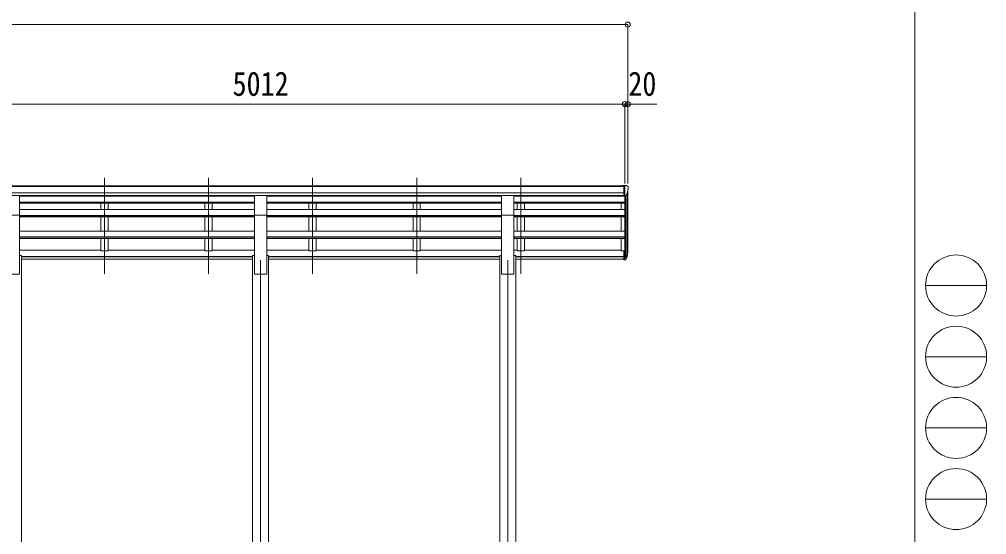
# Model space of a CAD drawing. Units: millimetres at full size, sheet at 1:35. Extents: x -9783 to 9892, y -6828 to 6752.
# Drawn here: x 3238 to 9892, y -2978 to 569 of the extents above; entities that cross this region are included whole.
import ezdxf
from ezdxf.enums import TextEntityAlignment as Align

# ---------------------------------------------------------------- set-up
doc = ezdxf.new("R2010")
doc.units = ezdxf.units.MM
doc.header["$LTSCALE"] = 35
doc.header["$PDMODE"] = 32
doc.header["$PDSIZE"] = 35
for name, color, linetype, lineweight in [('0-1_本体', 4, 'Continuous', 9), ('0-2_部品', 7, 'Continuous', 9), ('0-8_PARTS2', 2, 'Continuous', 9), ('0-A_寸法', 6, 'Continuous', 9), ('F-0_240', 7, 'Continuous', 9)]:
    doc.layers.add(name, color=color, linetype=linetype, lineweight=lineweight)
doc.styles.add('ＭＳ ゴシック', font='')
doc.styles.get('ＭＳ ゴシック').set_extended_font_data('MS Gothic')

msp = doc.modelspace()

# ---------------------------------------------------------------- linework, layer by layer
at = {"layer": '0-1_本体'}
for p, q in [((7396.72, -576.27), (2397.72, -576.27)), ((7396.72, -581.63), (2397.72, -581.63)), ((7396.72, -625.15), (2397.72, -625.15)), ((7396.72, -642.82), (2397.72, -642.82)), ((4854.72, -645.19), (3239.72, -645.19)), ((4854.72, -648.15), (3239.72, -648.15)), ((3798.22, -645.19), (3798.22, -648.15)), ((3848.22, -645.19), (3848.22, -648.15)), ((4514.22, -645.19), (4514.22, -648.15)), ((4564.22, -645.19), (4564.22, -648.15)), ((6554.72, -645.19), (4939.72, -645.19)), ((6554.72, -648.15), (4939.72, -648.15)), ((5230.22, -645.19), (5230.22, -648.15)), ((5280.22, -645.19), (5280.22, -648.15)), ((5946.22, -645.19), (5946.22, -648.15)), ((5996.22, -645.19), (5996.22, -648.15)), ((6639.72, -645.19), (7396.72, -645.19)), ((7403.22, -648.15), (6639.72, -648.15)), ((6662.22, -645.19), (6662.22, -648.15)), ((6712.22, -645.19), (6712.22, -648.15)), ((7403.22, -646.65), (7403.22, -1024.37)), ((7409.22, -647.18), (7409.22, -1068.8)), ((7418.93, -631.82), (7418.93, -1050.8)), ((7423.22, -1026.54), (7423.22, -613.02)), ((4854.72, -690.1), (3239.72, -690.1)), ((4854.72, -691.8), (3239.72, -691.8)), ((4854.72, -695.58), (3239.72, -695.58)), ((3798.22, -695.58), (3798.22, -741.01)), ((3848.22, -695.58), (3848.22, -741.01)), ((4514.22, -695.58), (4514.22, -741.01)), ((4564.22, -695.58), (4564.22, -741.01)), ((6554.72, -690.1), (4939.72, -690.1)), ((6554.72, -691.8), (4939.72, -691.8)), ((6554.72, -695.58), (4939.72, -695.58)), ((5230.22, -695.58), (5230.22, -741.01)), ((5280.22, -695.58), (5280.22, -741.01)), ((5946.22, -695.58), (5946.22, -741.01)), ((5996.22, -695.58), (5996.22, -741.01)), ((7403.22, -690.1), (6639.72, -690.1)), ((7403.22, -691.8), (6639.72, -691.8)), ((7403.22, -695.58), (6639.72, -695.58)), ((6662.22, -695.58), (6662.22, -741.01)), ((6712.22, -695.58), (6712.22, -741.01)), ((7378.22, -741.01), (7378.22, -695.58)), ((4854.72, -741.01), (3239.72, -741.01)), ((3239.72, -1185.8), (3239.72, -778.85)), ((4854.72, -781.59), (3239.72, -781.59)), ((4854.72, -783.28), (3239.72, -783.28)), ((4854.72, -790.15), (3239.72, -790.15)), ((3798.22, -790.15), (3798.22, -889.25)), ((3848.22, -790.15), (3848.22, -889.25)), ((4514.22, -790.15), (4514.22, -889.25)), ((4564.22, -790.15), (4564.22, -889.25)), ((4854.72, -1185.8), (4854.72, -778.85)), ((6554.72, -741.01), (4939.72, -741.01)), ((4939.72, -1185.8), (4939.72, -778.85)), ((6554.72, -781.59), (4939.72, -781.59)), ((6554.72, -783.28), (4939.72, -783.28)), ((6554.72, -790.15), (4939.72, -790.15)), ((5230.22, -790.15), (5230.22, -889.25)), ((5280.22, -790.15), (5280.22, -889.25)), ((5946.22, -790.15), (5946.22, -889.25)), ((5996.22, -790.15), (5996.22, -889.25)), ((6554.72, -1185.8), (6554.72, -778.85)), ((7403.22, -741.01), (6639.72, -741.01)), ((6639.72, -1185.8), (6639.72, -778.85)), ((7403.22, -781.59), (6639.72, -781.59)), ((7403.22, -783.28), (6639.72, -783.28)), ((7403.22, -790.15), (6639.72, -790.15)), ((6662.22, -790.15), (6662.22, -889.25)), ((6712.22, -790.15), (6712.22, -889.25)), ((7378.22, -889.25), (7378.22, -790.15)), ((4854.72, -889.25), (3239.72, -889.25)), ((4854.72, -928.39), (3239.72, -928.39)), ((4854.72, -930.06), (3239.72, -930.06)), ((6554.72, -889.25), (4939.72, -889.25)), ((6554.72, -928.39), (4939.72, -928.39)), ((6554.72, -930.06), (4939.72, -930.06)), ((7403.22, -889.25), (6639.72, -889.25)), ((7403.22, -928.39), (6639.72, -928.39)), ((7403.22, -930.06), (6639.72, -930.06)), ((4854.72, -939.7), (3239.72, -939.7)), ((3848.22, -939.7), (3848.22, -1025.2)), ((4564.22, -939.7), (4564.22, -1025.2)), ((6554.72, -939.7), (4939.72, -939.7)), ((5280.22, -939.7), (5280.22, -1025.2)), ((5996.22, -939.7), (5996.22, -1025.2)), ((7403.22, -939.7), (6639.72, -939.7)), ((6712.22, -939.7), (6712.22, -1025.2)), ((7378.22, -1025.2), (7378.22, -939.7)), ((3798.22, -1019.98), (3239.72, -1019.98)), ((3252.22, -1055.8), (3239.72, -1055.8)), ((3252.22, -1055.8), (3252.22, -4535.8)), ((4842.22, -1064.29), (3252.22, -1064.29)), ((4514.22, -1019.98), (3848.22, -1019.98)), ((4854.72, -1020.4), (4564.22, -1020.4)), ((4854.72, -1055.8), (4842.22, -1055.8)), ((4842.22, -1055.8), (4842.22, -4535.8)), ((5230.22, -1019.98), (4939.72, -1019.98)), ((4952.22, -1055.8), (4939.72, -1055.8)), ((4952.22, -1055.8), (4952.22, -4535.8)), ((6542.22, -1064.29), (4952.22, -1064.29)), ((5946.22, -1019.98), (5280.22, -1019.98)), ((6554.72, -1019.98), (5996.22, -1019.98)), ((6554.72, -1055.8), (6542.22, -1055.8)), ((6542.22, -1055.8), (6542.22, -4535.8)), ((6662.22, -1019.98), (6639.72, -1019.98)), ((6652.22, -1055.8), (6639.72, -1055.8)), ((6652.22, -1055.8), (6652.22, -4535.8)), ((7396.72, -1064.29), (6652.22, -1064.29)), ((7378.22, -1019.98), (6712.22, -1019.98)), ((7396.72, -1025.2), (7378.22, -1025.2)), ((4842.22, -1065.67), (3252.22, -1065.67)), ((4842.22, -1082.85), (3252.22, -1082.85)), ((6542.22, -1065.67), (4952.22, -1065.67)), ((6542.22, -1082.85), (4952.22, -1082.85)), ((7396.72, -1065.67), (6652.22, -1065.67)), ((7396.72, -1082.85), (6652.22, -1082.85)), ((3239.72, -1185.8), (3154.72, -1185.8)), ((4939.72, -1185.8), (4854.72, -1185.8)), ((6639.72, -1185.8), (6554.72, -1185.8))]:
    msp.add_line(p, q, dxfattribs=at)
for points in [[(3798.22, -939.7), (3798.22, -1025.2), (3848.22, -1025.2)], [(4514.22, -939.7), (4514.22, -1025.2), (4564.22, -1025.2)], [(5230.22, -939.7), (5230.22, -1025.2), (5280.22, -1025.2)], [(5946.22, -939.7), (5946.22, -1025.2), (5996.22, -1025.2)], [(6662.22, -939.7), (6662.22, -1025.2), (6712.22, -1025.2)]]:
    msp.add_lwpolyline(points, dxfattribs=at)
at = {"layer": '0-2_部品'}
for p, q in [((7396.72, -574.67), (7386.72, -574.76)), ((7386.72, -576.86), (7386.72, -574.76)), ((7396.72, -646.65), (7396.72, -574.67)), ((7415.22, -574.67), (7396.72, -574.67)), ((7403.22, -647.65), (7403.22, -574.67)), ((7415.22, -574.67), (7417.55, -574.81)), ((7418.31, -575.24), (7422.37, -581.04)), ((7425.22, -584.04), (7425.22, -584.67)), ((3239.72, -644.69), (3154.72, -644.69)), ((3239.72, -778.85), (3239.72, -644.69)), ((4939.72, -644.69), (4854.72, -644.69)), ((4854.72, -778.85), (4854.72, -644.69)), ((4939.72, -778.85), (4939.72, -644.69)), ((6639.72, -644.69), (6554.72, -644.69)), ((6554.72, -778.85), (6554.72, -644.69)), ((6639.72, -778.85), (6639.72, -644.69)), ((7396.72, -646.65), (7403.22, -646.65)), ((7403.22, -647.65), (7408.43, -647.33)), ((7410.84, -645.84), (7420.12, -629.77)), ((3239.72, -778.85), (3154.72, -778.85)), ((4939.72, -778.85), (4854.72, -778.85)), ((6639.72, -778.85), (6554.72, -778.85)), ((7396.72, -1024.37), (7396.72, -1085.43)), ((7396.72, -1024.37), (7403.22, -1024.37)), ((7396.72, -1062.68), (7403.22, -1062.68)), ((7403.22, -1024.37), (7403.22, -1086.25)), ((7409.65, -1068.33), (7419.4, -1049.91)), ((7420.82, -1050.41), (7410.66, -1069.58)), ((7396.72, -1068.08), (7403.22, -1068.08)), ((7396.72, -1085.43), (7403.22, -1085.43)), ((7403.22, -1069.08), (7408.35, -1069.08)), ((7403.22, -1071.08), (7408.06, -1071.08)), ((7403.22, -1086.25), (7408.06, -1086.25)), ((7418.24, -1067.26), (7410.66, -1084.75))]:
    msp.add_line(p, q, dxfattribs=at)
for centre, radius, start, end in [((7417.49, -575.81), 1, 35, 86.5), ((7223.22, -584.67), 202, 347.09739, 0), ((7422.22, -584.04), 3, 0, 87), ((7408.24, -644.34), 3, 273.5, 330), ((7290, -1031.18), 133.22, 344.28698, 356.72013), ((7335.27, -1023.96), 88.05, 342.78929, 2.77608), ((7334.56, -1028.24), 89.07, 345.58812, 5.50424), ((7408.06, -1068.08), 3, 270, 330), ((7408.06, -1083.25), 3, 270, 330), ((7408.35, -1067.58), 1.5, 270, 330)]:
    msp.add_arc(centre, radius, start, end, dxfattribs=at)
at = {"layer": '0-8_PARTS2'}
for p, q in [((3823.22, -1183.47), (3823.22, -520.94)), ((4539.22, -1183.47), (4539.22, -520.94)), ((5255.22, -1183.47), (5255.22, -520.94)), ((5971.22, -1183.47), (5971.22, -520.94)), ((6687.22, -1183.47), (6687.22, -520.94)), ((4897.22, -1089.67), (4897.22, -4635.81)), ((6597.22, -1089.67), (6597.22, -4635.81))]:
    msp.add_line(p, q, dxfattribs=at)
at = {"layer": '0-A_寸法'}
for p, q in [((-2640.78, 532.98), (7423.22, 532.98)), ((7423.22, 532.98), (7423.22, -14.55)), ((7403.22, -14.55), (2391.22, -14.55)), ((7403.22, -14.55), (7403.22, -560.18)), ((7403.22, -14.55), (7403.22, -560.18)), ((7403.22, -14.55), (7423.22, -14.55)), ((7423.22, -14.55), (7423.22, -560.18)), ((7423.22, -14.55), (7623.22, -14.55))]:
    msp.add_line(p, q, dxfattribs=at)
for p in [(7423.22, 532.98), (7403.22, -14.55), (7423.22, -14.55)]:
    msp.add_point(p, dxfattribs=at)
at = {"layer": 'F-0_240', "color": 5}
msp.add_line((9396.97, 6751.9), (9396.97, -6828.1), dxfattribs=at)
at = {"layer": 'F-0_240', "color": 4}
for p, q in [((9471.77, -1263.1), (9891.77, -1263.1)), ((9471.77, -1753.1), (9891.77, -1753.1)), ((9471.77, -2243.1), (9891.77, -2243.1)), ((9471.77, -2733.1), (9891.77, -2733.1))]:
    msp.add_line(p, q, dxfattribs=at)
for centre in [(9681.77, -1263.1), (9681.77, -1753.1), (9681.77, -2243.1), (9681.77, -2733.1)]:
    msp.add_circle(centre, 210, dxfattribs=at)

# ---------------------------------------------------------------- texts
at = {"layer": '0-A_寸法', "color": 7, "style": 'ＭＳ ゴシック', "width": 0.85}
for s, p in [('5012', (4704.72, -7.55)), ('20', (7426.97, -7.55))]:
    msp.add_text(s, height=166.8, dxfattribs=at).set_placement(p, align=Align.BOTTOM_LEFT)

doc.saveas('drawing.dxf')
